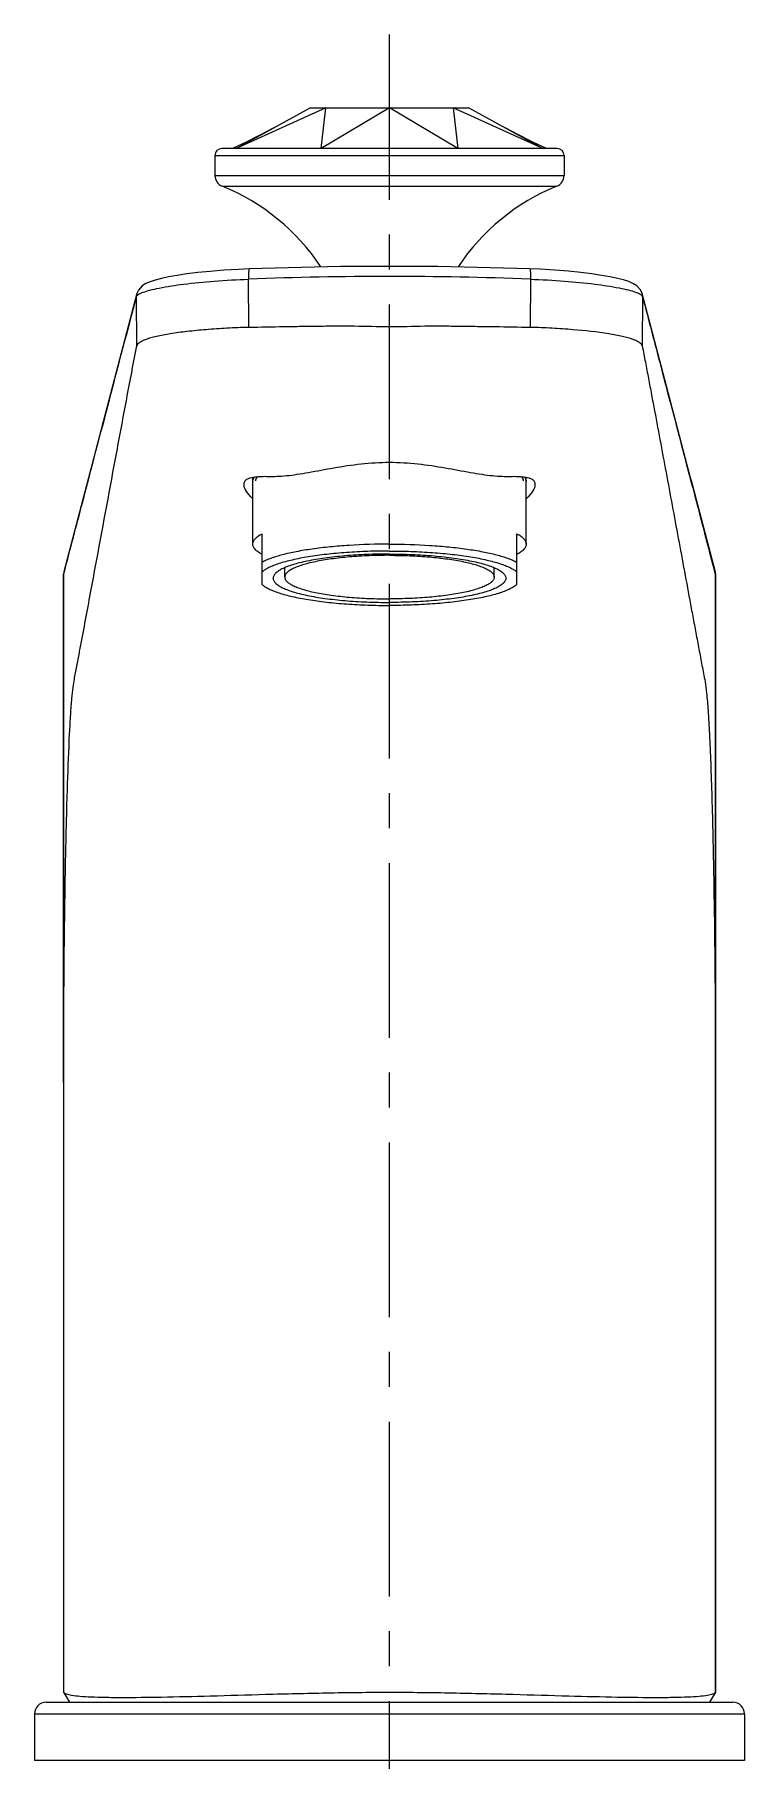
# Model space of a CAD drawing. Extents: x 0 to 1693, y 0 to 1240.
# Drawn here: x 452.2 to 513.2, y 432.3 to 580.6 of the extents above; entities that cross this region are included whole.
import ezdxf

# ---------------------------------------------------------------- set-up
doc = ezdxf.new("R2010")
doc.units = 0
doc.header["$LTSCALE"] = 40
doc.header["$MEASUREMENT"] = 0
doc.linetypes.add('CENTER', pattern=[0.6, 0.375, -0.075, 0.075, -0.075])
doc.layers.add('DEF_LAYER_ASSEM_MEMBER', color=7, linetype='CONTINUOUS')
doc.layers.add('DEF_LAYER_AXIS', color=7, linetype='CONTINUOUS')

msp = doc.modelspace()

# ---------------------------------------------------------------- linework, layer by layer
at = {"layer": 'DEF_LAYER_ASSEM_MEMBER', "color": 7, "linetype": 'Continuous'}
for p, q in [((469.5281604590177, 570.7576861618585), (475.8651918882179, 574.2576861618585)), ((477.2168668961176, 574.2576861618585), (469.5281604590177, 570.7576861618585)), ((475.8651918882179, 574.2576861618585), (489.5141826587178, 574.2576861618585)), ((482.6896872734178, 574.2576861618585), (476.8322567953178, 570.7576861618585)), ((476.8322567953178, 570.7576861618585), (477.2168668961176, 574.2576861618585)), ((488.5471177515178, 570.7576861618585), (482.6896872734178, 574.2576861618585)), ((488.1625076507175, 574.2576861618585), (488.5471177515178, 570.7576861618585)), ((495.8512140879175, 570.7576861618585), (488.1625076507175, 574.2576861618585)), ((489.5141826587178, 574.2576861618585), (495.8512140879175, 570.7576861618585)), ((467.6896872734178, 570.1576861618585), (467.6896872734178, 568.4448628693585)), ((497.0896872734174, 570.7576861618585), (468.2896872734177, 570.7576861618585)), ((497.6896872734178, 570.1576861618585), (497.6896872734178, 568.4448628693585)), ((470.6015590188176, 555.3796691222585), (470.5863482355176, 559.5306104169586)), ((494.7930687252174, 559.5306088418586), (494.7777477541176, 555.3798292712585)), ((460.9871867941179, 558.2945952795585), (460.9847269834177, 558.2854136567585)), ((461.1173753638177, 558.5960487113585), (460.9871867941179, 558.2945952795585)), ((504.3923485392179, 558.2940093475586), (504.2531332417175, 558.6103713172586)), ((504.3923487611178, 558.2940094098585), (504.3946486977175, 558.2854139646586)), ((506.4780093858176, 550.3507948106585), (504.3946486977175, 558.2854139646586)), ((508.5747380098178, 542.3541855045585), (506.4780093858176, 550.3507948106585)), ((470.9396872734178, 536.7691333981586), (470.9396872734178, 542.5129988062586)), ((494.4396872734178, 536.7691333981586), (494.4396872734178, 542.5142399182585)), ((508.5747380098178, 542.3541855045585), (510.6579575921178, 534.3980726406585)), ((471.7396872734175, 533.2981333985585), (471.7396872734175, 537.6551397438585)), ((493.6396872734176, 533.2981333985585), (493.6396872734176, 537.6551397438585)), ((454.6874414804179, 534.2176312760585), (454.6783096045178, 534.0624632600585)), ((454.6783189562175, 534.0622465298585), (454.6783189562175, 438.1611355863585)), ((454.7214278061178, 534.3981232061585), (454.6874414804179, 534.2176312760585)), ((473.6896872734178, 533.9325053559585), (473.6896872734178, 534.7337169364584)), ((491.6896872734178, 533.9325053559585), (491.6896872734178, 534.7337169364584)), ((510.6906474916177, 534.2281478825585), (510.6579575921178, 534.3980726406585)), ((510.7010653406178, 534.0624394862584), (510.6906474916177, 534.2281478825585)), ((510.7010555907177, 438.1611355863585), (510.7010555907177, 534.0625449027585)), ((454.6798417165178, 438.1585044803585), (454.6895184176178, 438.1240040342585)), ((454.6895184176178, 438.1240040342585), (454.6899660627178, 438.1232373985586)), ((454.6895558721176, 438.1239391594585), (455.1896872734178, 437.2576861618585)), ((510.6898280401178, 438.1239553806585), (510.1896872734178, 437.2576861618585)), ((510.6898592807174, 438.1240094920585), (510.6995329368174, 438.1585046638585)), ((452.1896872734178, 436.2576861618585), (452.1896872734178, 432.2576861618585)), ((453.1896872734178, 437.2576861618585), (512.1896872734178, 437.2576861618585)), ((513.1896872734178, 436.2576861618585), (513.1896872734178, 432.2576861618585)), ((513.1896872734178, 432.2576861618585), (452.1896872734178, 432.2576861618585))]:
    msp.add_line(p, q, dxfattribs=at)
at = {"layer": 'DEF_LAYER_ASSEM_MEMBER', "color": 9, "linetype": 'Continuous'}
for p, q in [((467.6896872734178, 570.1576861618585), (497.6896872734178, 570.1576861618585)), ((467.6896872734178, 568.4448628693585), (497.6896872734178, 568.4448628693585)), ((468.3145790451176, 567.5178818462584), (497.0647955017175, 567.5178818462584)), ((460.9668781020177, 553.7814743866585), (460.9523518525175, 558.0312919119585)), ((460.9847269834177, 558.2854136567585), (460.9523530978176, 558.0312919119585)), ((504.3946486977175, 558.2854139646586), (504.4270226944177, 558.0312919119585)), ((504.4270226944177, 558.0312919119585), (504.4125329119179, 553.7921432444585)), ((454.6783189562175, 534.0622465298585), (454.6899141963177, 534.1472871852585)), ((454.7214306046176, 534.3981224516585), (454.6899141963177, 534.1472871852585)), ((454.6899141963177, 534.1472871852585), (454.7540026956176, 534.3922137471585)), ((454.6899142122174, 534.0624632600585), (454.6899141963177, 534.1472871852585)), ((510.6259872649175, 534.3898618572586), (510.6894598921176, 534.1472889194586)), ((510.6579575921178, 534.3980726406585), (510.6894606412175, 534.1472889018585)), ((510.6894598921176, 534.1472889194586), (510.6894344248176, 438.1232814833585)), ((510.6894598921176, 534.1472888857585), (510.7010555907177, 534.0622528707586)), ((452.1896872734178, 436.2576861618585), (513.1896872734178, 436.2576861618585))]:
    msp.add_line(p, q, dxfattribs=at)
at = {"layer": 'DEF_LAYER_ASSEM_MEMBER', "color": 7, "linetype": 'Continuous'}
for points in [[(472.7506444233177, 572.5374933162585), (471.6063179301177, 571.9276150504586), (470.3695392121176, 571.3115075219586), (469.1896872780176, 570.7576861618585)], [(496.1896872688176, 570.7576861618585), (495.0098353347175, 571.3115075219586), (493.7730566168175, 571.9276150504586), (492.6287301236175, 572.5374933162585)], [(494.7501589029175, 560.4177981942585), (486.8472622844174, 560.6255994073585), (478.4930658504177, 560.6250709894585), (470.6292449787175, 560.4177989642585)], [(470.6292361398177, 560.4178109418585), (469.7071008516177, 560.3756410185586), (468.4507869761178, 560.2979144524586), (467.2881959318174, 560.2034646679585), (466.2290884542176, 560.0959637520585), (465.2788648029177, 559.9786974050585), (464.4398872186175, 559.8545246549586), (463.7112857828179, 559.7256736551585), (463.0888643413177, 559.5934204263585), (462.5633834174178, 559.4570349024585), (462.1250014252178, 559.3135992982585), (461.7583587359177, 559.1540513953585), (461.4284946738176, 558.9441666243586), (461.1173753638177, 558.5960487113585)], [(504.2531332417175, 558.6103713172586), (503.9405445180178, 558.9523604340585), (503.6102638604175, 559.1595488975586), (503.2418991061177, 559.3182386220585), (502.8009099488177, 559.4613894740585), (502.2724805351177, 559.5976289093585), (501.6469724980175, 559.7297528196585), (500.9153023895178, 559.8584299016585), (500.0733811418177, 559.9823605745585), (499.1204356581175, 560.0993056543584), (498.0589072310177, 560.2064017418586), (496.8942626568178, 560.3003618156586), (495.6362937747176, 560.3775173380585), (494.7501677542177, 560.4178096811586)], [(460.9847258491177, 558.2854139645585), (458.9001789420176, 550.3462738912585), (456.8034501899178, 542.3496578063586), (454.7214306046176, 534.3981224516585)]]:
    msp.add_lwpolyline(points, dxfattribs=at)
for centre, radius, start, end in [((468.2896872734177, 570.1576861618585), 0.6, 90, 180), ((497.0896872734174, 570.1576861618585), 0.6, 0, 90), ((468.6896872734178, 568.4448628693585), 1, 180, 247.9689978367066), ((496.6896872734178, 568.4448628693585), 1, 292.0310021632934, 0), ((461.3750768215177, 550.3687329201585), 18.5, 33.54560864360238, 67.96899783670668), ((504.0042977253179, 550.3687329201585), 18.5, 112.0310021632933, 146.4558529278042), ((453.1896872734178, 436.2576861618585), 1, 90, 180), ((512.1896872734178, 436.2576861618585), 1, 0, 90)]:
    msp.add_arc(centre, radius, start, end, dxfattribs=at)
at = {"layer": 'DEF_LAYER_ASSEM_MEMBER', "color": 9, "linetype": 'Continuous'}
msp.add_arc((482.6896877280178, 248.5274395711585), 311.2385850289, 87.77133329599639, 92.22865905770392, dxfattribs=at)
for points, start_tangent, end_tangent in [([(461.5136099932179, 558.4044042038586), (462.1086452838176, 558.5885803332585), (462.8993667264176, 558.7691820591585), (464.9977207357178, 559.1009820905585), (467.6334348737178, 559.3643324889586), (470.5863482355176, 559.5306104169586)], (0.9365405716310955, 0.3505592071090145), (0.9993312731958218, 0.03656509828809452)), ([(470.6292403317175, 560.4177132525585), (470.6157567416176, 560.4006230088585), (470.6040022074176, 560.3511349387585), (470.5943959759179, 560.2708232329585), (470.5872296319176, 560.1625254280585), (470.5810647166177, 559.8764599562585), (470.5863212411177, 559.5305994713585)], (-0.9986234929062897, -0.05245111453193177), (0.03006798607355919, -0.9995478558895919)), ([(494.7501644079175, 560.4177242706585), (494.7636333919177, 560.4006506600585), (494.7753747511179, 560.3511740229585), (494.7849698966174, 560.2708683162584), (494.7921277953178, 560.1625713347585), (494.7982856151175, 559.8764940416586), (494.7930371824177, 559.5306098769586)], (0.9986900911086576, -0.05116739119186504), (-0.03002107925473415, -0.9995492658195397)), ([(494.7930687252174, 559.5306088418586), (497.7201869746177, 559.3663157710585), (500.3379756886175, 559.1064750824585), (502.4316682082176, 558.7788165096586), (503.2262077407177, 558.6001976782585), (503.8294972119174, 558.4177768569585)], (0.9993312567861468, -0.03656554676496023), (0.9398906788143127, -0.3414754923533618)), ([(454.7540026956176, 534.3922137471585), (456.3035588515177, 540.3109757822585), (460.9523518525175, 558.0312919119585)], (0.2531465787871046, 0.9674279351188824), (0.2541220525710937, 0.9671721575795357)), ([(460.9523518525175, 558.0312919119585), (461.0259833065174, 558.1433622338585), (461.1883434699175, 558.2583409504585)], (0.2543470369546884, 0.9671130155221624), (0.8715452403556782, 0.490315096660671)), ([(461.1883434699175, 558.2583409504585), (461.2570276435176, 558.2946721077585), (461.5136099932179, 558.4044042038586)], (0.8715452402999575, 0.490315096759716), (0.9365405716287175, 0.3505592071153676)), ([(503.8294972119174, 558.4177768569585), (504.1586703725179, 558.2759996988585), (504.3601961823178, 558.1366709852584)], (0.9398906788165722, -0.3414754923471421), (0.7052380242230457, -0.7089706123599022)), ([(504.3601961823178, 558.1366709852584), (504.3843048762178, 558.1100438386585), (504.4270226944177, 558.0312919119585)], (0.7052380244238702, -0.7089706121601352), (0.2543416396542931, -0.9671144349754923)), ([(504.4270226944177, 558.0312919119585), (505.9767949416178, 552.1299248394585), (510.6259872649175, 534.3898618572586)], (0.2541220525788486, -0.9671721575774983), (0.2531464820927281, -0.9674279604208658)), ([(454.6922547415174, 490.5233980765585), (454.6899142122174, 534.0624632600585)], (0, 1), (-3.722771701291652e-07, 0.9999999999999308))]:
    msp.add_spline(points, degree=3, dxfattribs=dict(at, start_tangent=start_tangent, end_tangent=end_tangent))
at = {"layer": 'DEF_LAYER_ASSEM_MEMBER', "color": 7, "linetype": 'Continuous'}
for points, start_tangent, end_tangent in [([(470.6015590188176, 555.3796691222585), (468.7185318095176, 555.3113013171585), (466.9259288011176, 555.1905583056584), (465.2834164215178, 555.0308978601586), (463.8457724957175, 554.8331158130585), (462.6609120726175, 554.6063698999585), (462.1759252962174, 554.4832581779585), (461.7682332381178, 554.3525026346585), (461.4411740661176, 554.2162162882585), (461.1973135202174, 554.0792753163585), (461.0388160230177, 553.9403094165585), (460.9668781020177, 553.7814743866585)], (-0.9999974866654926, -0.002242022011082054), (-0.1591714850884636, -0.9872509500297952)), ([(482.6897063706174, 555.4278764230585), (479.6648263328175, 555.4836152018586), (478.1526578017174, 555.4902259566585), (476.6407855455177, 555.4715299926586), (475.1295605578175, 555.4527468444585), (473.6192018966176, 555.4342836579585), (470.6015672412177, 555.3796578631585)], (-0.9999999966824193, 8.145650029373979e-05), (-0.9999968931801709, -0.002492715388082037)), ([(494.7777395194175, 555.3798180133585), (491.7601081140178, 555.4300769753586), (490.2497660214176, 555.4477367023585), (488.7385725120175, 555.4666244634585), (487.2267309219178, 555.4866196815585), (485.7145762917175, 555.4819104824585), (482.6897063706174, 555.4278764230585)], (-0.9999973129719181, 0.002318199504773514), (-0.9999999969688627, -7.786061106468414e-05)), ([(504.4125329119179, 553.7921432444585), (504.3405742802179, 553.9464504995585), (504.1820156003178, 554.0753400604585), (503.9381916822176, 554.2112837561585), (503.6112400437178, 554.3511682612585), (502.7187235193178, 554.6068971807586), (501.5339550023177, 554.8332145365584), (498.4538450502178, 555.1903576363585), (496.6610207945178, 555.3117571414584), (494.7777477541176, 555.3798292712585)], (-0.1545325831328003, 0.9879876926107451), (-0.9999978866620928, 0.00205588699799887)), ([(454.6922547415174, 490.5233980765585), (454.7145597033177, 497.6834500303585), (454.7807755005178, 504.5367459951585), (454.8879448791176, 510.7922177344585), (455.0315202084175, 516.1856788856585), (455.2054123198177, 520.4813085033586), (455.3013988422176, 522.1697699049585), (455.4021552301178, 523.5070629545585), (455.5067065340177, 524.4610039639585), (455.6132868258178, 525.1513005469585), (455.8275377417176, 526.2689141441585), (456.0416977484178, 527.4130441390585), (456.2558885441176, 528.5482499150585), (456.6841776371175, 530.8387812308586), (457.1124011346178, 533.1426489496585), (457.5406115835176, 535.4492507352585), (459.2535068644174, 544.6646943802585), (459.6817441937178, 546.9657892312584), (460.1100267221177, 549.2575874365585), (460.5384437182174, 551.5215146178585), (460.7526718407175, 552.6493641312585), (460.8597330389175, 553.2242324073585), (460.9132743370178, 553.5095285559585), (460.9668781020177, 553.7814743866585)], (0.0003225658510054275, 0.9999999479756346), (0.159171485090191, 0.9872509500295167)), ([(504.4125329119179, 553.7921432444585), (504.6755324223177, 552.4056489396585), (504.8069719614177, 551.7011440363585), (504.9384369626177, 551.0014003829585), (505.2013929449176, 549.6065904559584), (505.4643214284179, 548.2062429565585), (505.9901257528177, 545.3946969149586), (506.5158861243176, 542.5741045239586), (507.5673080881174, 536.9126684052585), (508.0930075826177, 534.0795990938585), (508.6187181458176, 531.2487942352585), (508.8815941769176, 529.8376454085585), (509.1445105819175, 528.4348113607584), (509.4074711679177, 527.0411302023585), (509.6704247182179, 525.6459762672584), (509.8019063799175, 524.9493258743585), (509.9317611904175, 523.9833869892585), (510.0568645023177, 522.4780904707585), (510.1752108014175, 520.4585734690586), (510.2849380450175, 517.9598142784585), (510.3842346729175, 515.0194657113585), (510.4715400100176, 511.6858515412585), (510.5454523263174, 508.0126861838585), (510.6486290977177, 499.8878949172585), (510.6866980402174, 491.1612415341585), (510.6872947707175, 482.3216243263585), (510.6874563044175, 473.4819420934585), (510.6880850492175, 455.8025888290585), (510.6894344248176, 438.1232814833585)], (0.1545325831328081, -0.9879876926107439), (0.0001005848185122062, -0.9999999949413473)), ([(470.1896880095178, 541.8992257705586), (470.2508411021176, 542.1445506456585), (470.4325602003178, 542.3331906920585), (470.7319485292178, 542.4659285571586), (471.1445126489175, 542.5469741636584), (471.6652324480178, 542.5865904913585), (472.2878323530176, 542.5877779267585), (473.0101633162176, 542.5913725809585), (473.8306644590175, 542.6477464708585), (474.7409237270176, 542.7628914032584), (475.7293894771178, 542.9275382036585), (477.8945124696174, 543.3190914797585), (480.2420949186176, 543.6590347905585), (482.6896872734178, 543.8011520084585)], (0.00139062399740616, 0.9999990330819815), (0.9999999999994471, -1.051618654077183e-06)), ([(482.6896872734178, 543.8011520084585), (485.1373404516175, 543.6590233651585), (487.4849084404177, 543.3190739966585), (489.6500186207177, 542.9275601875586), (490.6384998689177, 542.7627991467585), (491.5487563093175, 542.6478396207585), (492.3693190063177, 542.5909294972585), (493.0915256080175, 542.5885475475585), (493.7142164593179, 542.5865460808585), (494.2349400802177, 542.5468049189585), (494.6474936702175, 542.4658694434586), (494.9468626314178, 542.3333785237585), (495.1285616144178, 542.1448349443585), (495.1896867255177, 541.8995161803585)], (0.9999999999994471, -1.051621809724842e-06), (0.001257921425840324, -0.9999992088165304)), ([(470.9135105568175, 540.6834733946584), (470.3725395557176, 541.3490612570586), (470.1896880095178, 541.8992257705586)], (-0.7126024290278508, 0.7015680851803388), (0.001390623989195634, 0.999999033081993)), ([(470.9396872734178, 542.1489452021585), (471.0592853313178, 542.4966149963585), (471.0853737986176, 542.5324488460585)], (0, 1), (0.6074043743491717, 0.794392803354544)), ([(494.2938472419178, 542.5326495551585), (494.3200892155178, 542.4966149963585), (494.4396872734178, 542.1489452021585)], (0.6076101255414723, -0.7942354407475636), (0, -1)), ([(495.1896867255177, 541.8995161803585), (495.0063678148176, 541.3485124039585), (494.4641564245176, 540.6818523119586)], (0.001257921409895367, -0.9999992088165504), (-0.7128632334503531, -0.7013030802689431)), ([(470.9396872734178, 536.7691333981586), (470.9523377611176, 536.8824296816586), (470.9902361207178, 536.9954801690585), (471.1414121330176, 537.2198672083586), (471.3919890373177, 537.4404097619586), (471.7396872734175, 537.6551397438585)], (0, 1), (0.8820212503737686, 0.4712096283917531)), ([(493.6396872734176, 537.6551397438585), (493.9873855096175, 537.4404097619586), (494.2379624139176, 537.2198672083586), (494.3891384262179, 536.9954801690585), (494.4270367858176, 536.8824296816586), (494.4396872734178, 536.7691333981586)], (0.8820212503737686, -0.4712096283917531), (0, -1)), ([(471.7396872734175, 535.8831270524586), (471.3919890373177, 536.0978570342586), (471.1414121330176, 536.3183995878585), (470.9902361207178, 536.5427866272585), (470.9523377611176, 536.6558371145585), (470.9396872734178, 536.7691333981586)], (-0.8820212503737686, 0.4712096283917531), (0, 1)), ([(482.6896872734178, 536.7667267633585), (479.2182862493178, 536.6576773101585), (477.5802015210174, 536.5236592741585), (476.0567994415178, 536.3402644938585), (474.6822728425177, 536.1116092736586), (473.4874730383176, 535.8428257907585), (472.4992173669175, 535.5399469032585), (472.0895901810177, 535.3777683468585), (471.7396872734175, 535.2097707419586)], (-1, 0), (-0.8820212503580489, -0.4712096284211772)), ([(482.6896872734178, 536.1736971176585), (480.8150265967179, 536.1409940524586), (478.9927874501177, 536.0437993394585), (477.2739254893177, 535.8848308549585), (475.7065056123174, 535.6685338679586), (474.3343579102175, 535.4009567364585), (473.1958520372177, 535.0895817761585), (472.7244865394177, 534.9201662624585), (472.3228242720174, 534.7431160302585), (471.9937461647178, 534.5596488730584), (471.7396872734175, 534.3712477932586)], (-1, 0), (-0.749903168591805, -0.661547608064583)), ([(482.6896872734178, 535.9138075040585), (480.7387598803175, 535.8738568514585), (478.8628521812175, 535.7555435679585), (477.1339855541178, 535.5634129232585), (475.6186234441175, 535.3048474414585), (474.9595860283175, 535.1536678873586), (474.3749921252174, 534.9897859649585), (473.8704748592177, 534.8147794760586), (473.4508947620175, 534.6303339010585), (473.1202890601176, 534.4382260355585), (472.8818392995177, 534.2403060136585), (472.7378420841178, 534.0384796886585), (472.7017378859177, 533.9367079511585), (472.6896872734178, 533.8346905959586)], (-1, 0), (0, -1)), ([(482.6896872734178, 535.8037105733586), (480.9338770815175, 535.7677557760585), (479.2455371592177, 535.6612733023585), (477.6895559985178, 535.4883553754585), (476.9801484735176, 535.3789663453585), (476.3257268194175, 535.2556471218585), (475.7325934973178, 535.1195853173585), (475.2064608225178, 534.9720912619586), (474.7523959182176, 534.8145853888585), (474.3747717625174, 534.6485845741586), (474.0772249457177, 534.4756875240585), (473.8626208614178, 534.2975593466585), (473.7870990309175, 534.2070681673586), (473.7330261479178, 534.1159155161586), (473.7005282155178, 534.0243210409585), (473.6896887979178, 533.9325053559585)], (-1, 0), (0, -1)), ([(482.6896872734178, 536.7667267633585), (486.1610882976174, 536.6576773101585), (487.7991730259178, 536.5236592741585), (489.3225751053178, 536.3402644938585), (490.6971017044175, 536.1116092736586), (491.8919015086176, 535.8428257907585), (492.8801571800177, 535.5399469032585), (493.2897843658175, 535.3777683468585), (493.6396872734176, 535.2097707419586)], (1, 0), (0.8820212503580489, -0.4712096284211772)), ([(482.6896872734178, 536.1736971176585), (484.5643479501177, 536.1409940524586), (486.3865870968175, 536.0437993394585), (488.1054490575175, 535.8848308549585), (489.6728689345177, 535.6685338679586), (491.0450166367177, 535.4009567364585), (492.1835225097175, 535.0895817761585), (492.6548880074179, 534.9201662624585), (493.0565502748177, 534.7431160302585), (493.3856283821178, 534.5596488730584), (493.6396872734176, 534.3712477932586)], (1, 0), (0.749903168591805, -0.661547608064583)), ([(482.6896872734178, 535.9138075040585), (484.6406146666177, 535.8738568514585), (486.5165223657177, 535.7555435679585), (488.2453889928174, 535.5634129232585), (489.7607511027177, 535.3048474414585), (490.4197885185176, 535.1536678873586), (491.0043824217178, 534.9897859649585), (491.5088996876175, 534.8147794760586), (491.9284797849177, 534.6303339010585), (492.2590854868176, 534.4382260355585), (492.4975352474175, 534.2403060136585), (492.6415324627178, 534.0384796886585), (492.6776366609174, 533.9367079511585), (492.6896872734178, 533.8346905959586)], (1, 0), (0, -1)), ([(482.6896872734178, 535.8037105733586), (484.4454974654177, 535.7677557760585), (486.1338373877174, 535.6612733023585), (487.6898185484179, 535.4883553754585), (488.3992260733175, 535.3789663453585), (489.0536477275177, 535.2556471218585), (489.6467810496179, 535.1195853173585), (490.1729137243178, 534.9720912619586), (490.6269786286175, 534.8145853888585), (491.0046027844178, 534.6485845741586), (491.3021496011174, 534.4756875240585), (491.5167536854178, 534.2975593466585), (491.5922755159177, 534.2070681673586), (491.6463483990178, 534.1159155161586), (491.6788463313178, 534.0243210409585), (491.6896857490178, 533.9325053559585)], (1, 0), (0, -1)), ([(494.4396872734178, 536.7691333981586), (494.4270367858176, 536.6558371145585), (494.3891384262179, 536.5427866272585), (494.2379624139176, 536.3183995878585), (493.9873855096175, 536.0978570342586), (493.6396872734176, 535.8831270524586)], (0, -1), (-0.8820212503737686, -0.4712096283917531)), ([(473.6896887979178, 533.9325053559585), (473.7005282155178, 533.8406896710585), (473.7330261479178, 533.7490951958584), (473.7870990309175, 533.6579425446585), (473.8626208614178, 533.5674513653585), (474.0772249457177, 533.3893231879586), (474.3747717625174, 533.2164261378585), (474.7523959182176, 533.0504253231586), (475.2064608225178, 532.8929194500586), (475.7325934973178, 532.7454253946585), (476.3257268194175, 532.6093635901585), (476.9801484735176, 532.4860443666585), (477.6895559985178, 532.3766553365585), (479.2455371592177, 532.2037374095585), (480.9338770815175, 532.0972549359585), (482.6896872734178, 532.0613001386585)], (0, -1), (1, 0)), ([(491.6896857490178, 533.9325053559585), (491.6788463313178, 533.8406896710585), (491.6463483990178, 533.7490951958584), (491.5922755159177, 533.6579425446585), (491.5167536854178, 533.5674513653585), (491.3021496011174, 533.3893231879586), (491.0046027844178, 533.2164261378585), (490.6269786286175, 533.0504253231586), (490.1729137243178, 532.8929194500586), (489.6467810496179, 532.7454253946585), (489.0536477275177, 532.6093635901585), (488.3992260733175, 532.4860443666585), (487.6898185484179, 532.3766553365585), (486.1338373877174, 532.2037374095585), (484.4454974654177, 532.0972549359585), (482.6896872734178, 532.0613001386585)], (0, -1), (-1, 0)), ([(471.7396872734175, 533.2981333985585), (471.9937461647178, 533.1097323187585), (472.3228242720174, 532.9262651615586), (472.7244865394177, 532.7492149293585), (473.1958520372177, 532.5797994156585), (474.3343579102175, 532.2684244553585), (475.7065056123174, 532.0008473239585), (477.2739254893177, 531.7845503369585), (478.9927874501177, 531.6255818523584), (480.8150265967179, 531.5283871394586), (482.6896872734178, 531.4956840742585)], (0.749903168591805, -0.661547608064583), (1, 0)), ([(472.6896872734178, 533.8346905959586), (472.7017378859177, 533.7326732406585), (472.7378420841178, 533.6309015031585), (472.8818392995177, 533.4290751782585), (473.1202890601176, 533.2311551563585), (473.4508947620175, 533.0390472908585), (473.8704748592177, 532.8546017157585), (474.3749921252174, 532.6795952268585), (474.9595860283175, 532.5157133044586), (475.6186234441175, 532.3645337503585), (477.1339855541178, 532.1059682686584), (478.8628521812175, 531.9138376238585), (480.7387598803175, 531.7955243403585), (482.6896872734178, 531.7555736877584)], (0, -1), (1, 0)), ([(492.6896872734178, 533.8346905959586), (492.6776366609174, 533.7326732406585), (492.6415324627178, 533.6309015031585), (492.4975352474175, 533.4290751782585), (492.2590854868176, 533.2311551563585), (491.9284797849177, 533.0390472908585), (491.5088996876175, 532.8546017157585), (491.0043824217178, 532.6795952268585), (490.4197885185176, 532.5157133044586), (489.7607511027177, 532.3645337503585), (488.2453889928174, 532.1059682686584), (486.5165223657177, 531.9138376238585), (484.6406146666177, 531.7955243403585), (482.6896872734178, 531.7555736877584)], (0, -1), (-1, 0)), ([(493.6396872734176, 533.2981333985585), (493.3856283821178, 533.1097323187585), (493.0565502748177, 532.9262651615586), (492.6548880074179, 532.7492149293585), (492.1835225097175, 532.5797994156585), (491.0450166367177, 532.2684244553585), (489.6728689345177, 532.0008473239585), (488.1054490575175, 531.7845503369585), (486.3865870968175, 531.6255818523584), (484.5643479501177, 531.5283871394586), (482.6896872734178, 531.4956840742585)], (-0.749903168591805, -0.661547608064583), (-1, 0)), ([(454.6923770638177, 490.5235129646585), (454.6922359656178, 477.4234053029585), (454.6899660627178, 438.1232373985586)], (-0.0003586908651370337, -0.9999999356704296), (-0.0001000799067697152, -0.9999999949920062)), ([(454.6899660627178, 438.1232373985586), (454.7675008525175, 438.0479800828585), (454.9070917079175, 437.9802736409585), (455.3716151677177, 437.8676776851585), (456.0814423253178, 437.7844135762585), (457.0333240734176, 437.7260133114585), (458.2211373554178, 437.6895904641585), (459.6342043125178, 437.6757309361585), (463.0873814267175, 437.7088530908585), (467.2765607410174, 437.8071817356586), (472.0569251089178, 437.9440131349585), (477.2606104566175, 438.0655631214585), (482.6896872734178, 438.1237080612585)], (0.5066662032877232, -0.8621423075374526), (0.9999999999999983, -6.04705240621395e-08)), ([(482.6896872734178, 438.1237080612585), (488.1191302569177, 438.0655540116585), (493.3231270955175, 437.9439995946585), (498.1037083276178, 437.8071556665585), (502.2929972036177, 437.7088318276585), (505.7461644804175, 437.6757381152585), (507.1591653872174, 437.6896015684585), (508.3468787737174, 437.7260394145585), (509.2986509707175, 437.7845042976585), (510.0083007608177, 437.8677840061586), (510.4725325735176, 437.9802588231585), (510.6120011771177, 438.0479684784585), (510.6894873266178, 438.1233712824585)], (0.9999999999999983, -6.047010393691511e-08), (0.505538507356796, 0.8628040435576685))]:
    msp.add_spline(points, degree=3, dxfattribs=dict(at, start_tangent=start_tangent, end_tangent=end_tangent))
at = {"layer": 'DEF_LAYER_ASSEM_MEMBER', "color": 2, "linetype": 'Continuous'}
for points, start_tangent, end_tangent in [([(471.1922094135175, 542.1990182023585), (471.1957030287176, 542.2209141518586), (471.1991966440178, 542.2428101014585), (471.2009434516176, 542.2537580761585), (471.2020311888177, 542.2592300400586), (471.2035475927178, 542.2646979567585), (471.2096132081178, 542.2865696234585), (471.2126460159175, 542.2975054568585), (471.2156788236175, 542.3084412901585), (471.2171952275175, 542.3139092068585), (471.2181205623178, 542.3167714168585), (471.2193801628177, 542.3198901302585), (471.2218993639176, 542.3261275569585), (471.2244185650175, 542.3323649837585), (471.2294569671176, 542.3448398371585), (471.2344953693178, 542.3573146906585), (471.2395337715175, 542.3697895440584), (471.2420529726178, 542.3760269707585), (471.2445721736176, 542.3822643975585), (471.2474628945174, 542.3877083202585), (471.2503536154177, 542.3931522429585), (471.2561350571177, 542.4040400883586), (471.2619164988178, 542.4149279338585), (471.2676979406178, 542.4258157792585), (471.2705886614176, 542.4312597019585), (471.2734793823174, 542.4367036246585), (471.2749247427178, 542.4394255860585), (471.2767684784176, 542.4424000619586), (471.2808543248175, 542.4486015284585), (471.2890260176177, 542.4610044613585), (471.2971977105176, 542.4734073943584), (471.3053694033179, 542.4858103272586), (471.3135410962177, 542.4982132602586), (471.3176269426176, 542.5044147267586), (471.3221230663175, 542.5104319680586), (471.3315255910175, 542.5222822257585), (471.3503306404177, 542.5459827410585), (471.3691356899176, 542.5696832562585)], (0.1575623228580336, 0.9875090452322859), (0.621558824434937, 0.7833674921561777)), ([(494.0119066128177, 542.5677388690585), (494.0290942140177, 542.5461242840586), (494.0462818152178, 542.5245096990585), (494.0548756158178, 542.5137024065585), (494.0589604236175, 542.5082920222585), (494.0626210464175, 542.5028681619585), (494.0699422920175, 542.4920204412585), (494.0772635376175, 542.4811727206586), (494.0845847832179, 542.4703249999585), (494.0919060288174, 542.4594772792585), (494.0955666516174, 542.4540534189584), (494.0990546376179, 542.4480992688585), (494.1058579727178, 542.4356606787585), (494.1126613078177, 542.4232220885585), (494.1194646429176, 542.4107834984585), (494.1262679780175, 542.3983449083585), (494.1296696456175, 542.3921256132585), (494.1313704793174, 542.3890159657585), (494.1330713131174, 542.3859063182585), (494.1342164635175, 542.3831781885585), (494.1353616139177, 542.3804500589586), (494.1376519148175, 542.3749937996586), (494.1422325164176, 542.3640812810586), (494.1468131181177, 542.3531687624586), (494.1513937197178, 542.3422562438585), (494.1559743214175, 542.3313437252585), (494.1581116792177, 542.3256236237585), (494.1599431513177, 542.3193758375585), (494.1636060953178, 542.3068802652585), (494.1672690393175, 542.2943846929586), (494.1709319833176, 542.2818891206585), (494.1745949273177, 542.2693935483585), (494.1764263993177, 542.2631457621585), (494.1776699052175, 542.2571853564584), (494.1795689509177, 542.2455519255585), (494.1833670421174, 542.2222850637585), (494.1871651334177, 542.1990182019586)], (0.6223945072324267, -0.782703697044357), (0.1611079335722377, -0.9869367931838814))]:
    msp.add_spline(points, degree=3, dxfattribs=dict(at, start_tangent=start_tangent, end_tangent=end_tangent))
at = {"layer": 'DEF_LAYER_AXIS', "color": 1, "linetype": 'CENTER'}
msp.add_line((482.6896872734178, 302.3576861618585), (482.6896872734178, 580.5508332085585), dxfattribs=at)

doc.saveas('drawing.dxf')
